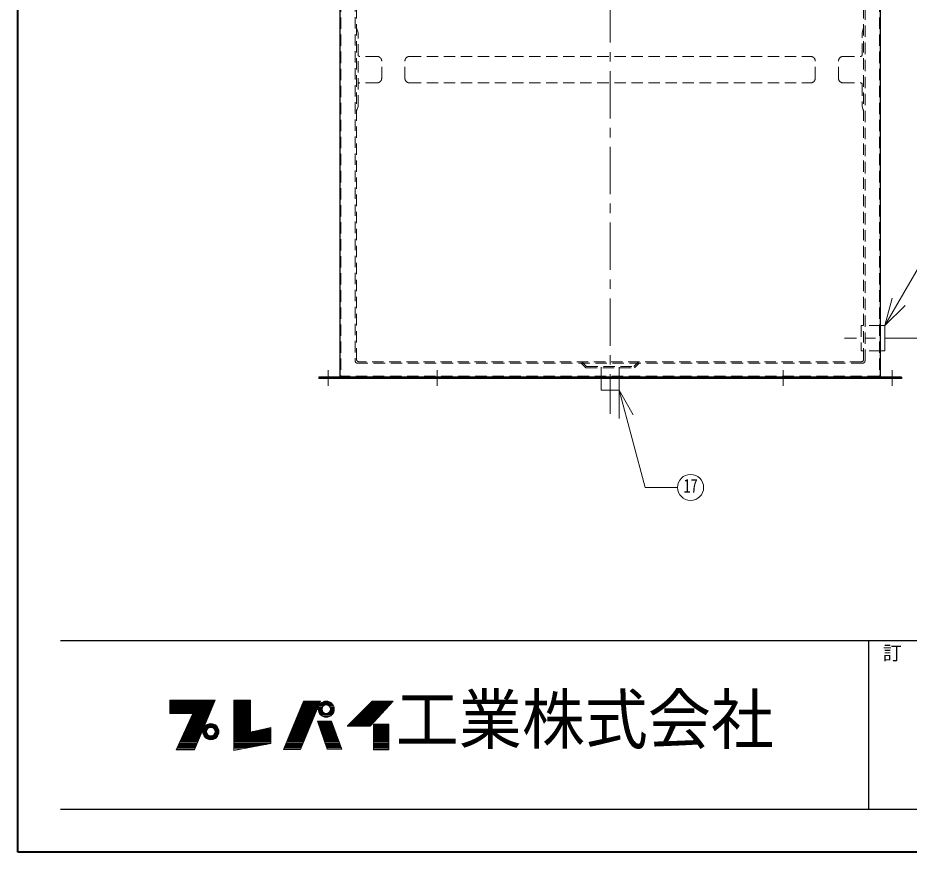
# Model space of a CAD drawing. Units: millimetres at full size, sheet at 1:20; details may follow other scales. Extents: x -4246 to 3854, y -2716 to 2904.
# Drawn here: x -4246 to -2364, y -2716 to -954 of the extents above; entities that cross this region are included whole.
import ezdxf
from ezdxf.enums import TextEntityAlignment as Align

# ---------------------------------------------------------------- set-up
doc = ezdxf.new("R2010")
doc.units = ezdxf.units.MM
doc.header["$LTSCALE"] = 20
doc.linetypes.add('CHAIN1', pattern=[8, 5, -1, 1, -1])
doc.linetypes.add('DASHED1', pattern=[1.8, 1.2, -0.6])
doc.layers.add('0-0', color=7, linetype='Continuous', lineweight=18)
doc.styles.add('ＭＳ ゴシック', font='')
doc.styles.get('ＭＳ ゴシック').set_extended_font_data('MS Gothic')

msp = doc.modelspace()

# ---------------------------------------------------------------- linework, layer by layer
at = {"layer": '0-0', "color": 1, "lineweight": 40}
for p, q in [((-4245.6, -2716.17), (-4245.6, 2903.83)), ((3854.4, -2716.17), (-4245.6, -2716.17))]:
    msp.add_line(p, q, dxfattribs=at)
at = {"layer": '0-0', "color": 4, "linetype": 'CHAIN1', "lineweight": 9}
for p, q in [((-2995.6, 53.33), (-2995.6, -1790.67)), ((-1995.6, -1630.67), (-2500.6, -1630.67)), ((-3590.6, -1698.17), (-3590.6, -1731.17)), ((-3360.6, -1698.17), (-3360.6, -1731.17)), ((-2630.6, -1698.17), (-2630.6, -1731.17)), ((-2400.6, -1698.17), (-2400.6, -1731.17))]:
    msp.add_line(p, q, dxfattribs=at)
at = {"layer": '0-0', "linetype": 'DASHED1'}
for p, q in [((-3564.1, -449.67), (-3564.1, -1710.17)), ((-3533.6, -448.67), (-3533.6, -1678.67)), ((-3530.6, -1675.67), (-3530.6, -446.67)), ((-2460.6, -1675.67), (-2460.6, -446.67)), ((-2457.6, -1678.67), (-2457.6, -448.67)), ((-2427.1, -449.67), (-2427.1, -1710.17)), ((-3428.6, -1081.67), (-3428.6, -1045.67)), ((-3418.6, -1035.67), (-2572.6, -1035.67)), ((-2562.6, -1081.67), (-2562.6, -1045.67)), ((-3418.6, -1091.67), (-2572.6, -1091.67)), ((-2462.6, -1683.67), (-3528.6, -1683.67)), ((-2465.6, -1680.67), (-3525.6, -1680.67)), ((-2428.1, -1711.17), (-3563.1, -1711.17)), ((-3546.1, -1713.17), (-3546.1, -1711.17)), ((-2445.1, -1713.17), (-2445.1, -1711.17)), ((-3367.6, -1713.17), (-3367.6, -1716.17)), ((-3353.6, -1713.17), (-3353.6, -1716.17)), ((-2637.6, -1713.17), (-2637.6, -1716.17)), ((-2623.6, -1713.17), (-2623.6, -1716.17))]:
    msp.add_line(p, q, dxfattribs=at)
at = {"layer": '0-0', "color": 5, "lineweight": 25}
for p, q in [((-3566.1, -486.17), (-3566.1, -1711.17)), ((-2425.1, -1711.17), (-2425.1, -486.17)), ((-3610.6, -1713.17), (-3610.6, -1716.17)), ((-2380.6, -1713.17), (-3610.6, -1713.17))]:
    msp.add_line(p, q, dxfattribs=at)
at = {"layer": '0-0', "color": 4, "linetype": 'DASHED1', "lineweight": 9}
for p, q in [((-3530.6, -975.67), (-3527.6, -985.67)), ((-2460.6, -975.67), (-2463.6, -985.67)), ((-3527.6, -1141.67), (-3527.6, -985.67)), ((-2463.6, -1032.67), (-2463.6, -985.67)), ((-3487.6, -1035.67), (-3524.6, -1035.67)), ((-3477.6, -1081.67), (-3477.6, -1045.67)), ((-2513.6, -1081.67), (-2513.6, -1045.67)), ((-2503.6, -1035.67), (-2466.6, -1035.67)), ((-3487.6, -1091.67), (-3524.6, -1091.67)), ((-2503.6, -1091.67), (-2466.6, -1091.67)), ((-2463.6, -1094.67), (-2463.6, -1141.67)), ((-3530.6, -1151.67), (-3527.6, -1141.67)), ((-2460.6, -1151.67), (-2463.6, -1141.67)), ((-2465.6, -1604.17), (-2465.6, -1657.17)), ((-2425.1, -1604.17), (-2465.6, -1604.17)), ((-2425.1, -1657.17), (-2465.6, -1657.17)), ((-3055.6, -1680.67), (-3045.6, -1690.67)), ((-3045.6, -1690.67), (-2945.6, -1690.67)), ((-3014.6, -1716.17), (-3014.6, -1690.67)), ((-2976.6, -1716.17), (-2976.6, -1690.67)), ((-2935.6, -1680.67), (-2945.6, -1690.67)), ((-2934.36, -1683.67), (-2944.36, -1693.67)), ((-3597.6, -1713.17), (-3597.6, -1716.17)), ((-3583.6, -1713.17), (-3583.6, -1716.17)), ((-2407.6, -1713.17), (-2407.6, -1716.17)), ((-2393.6, -1713.17), (-2393.6, -1716.17))]:
    msp.add_line(p, q, dxfattribs=at)
at = {"layer": '0-0'}
for p, q in [((-2415.61, -1604.19), (-2335.86, -1466.06)), ((-2415.61, -1604.19), (-2400.08, -1546.23)), ((-2415.61, -1604.19), (-2373.19, -1561.76)), ((-2415.6, -1604.17), (-2425.1, -1604.17)), ((-3014.6, -1716.17), (-3014.6, -1740.67)), ((-2976.6, -1716.17), (-2976.6, -1740.67)), ((-3014.6, -1740.67), (-2976.6, -1740.67)), ((-2976.67, -1740.58), (-2946.67, -1792.54)), ((-2976.67, -1740.58), (-2976.67, -1800.58)), ((-2976.67, -1740.58), (-2921.65, -1945.91)), ((-2853.17, -1945.91), (-2921.65, -1945.91)), ((-3924.75, -2396.57), (-3829.93, -2396.57)), ((-3924.75, -2397.41), (-3830.27, -2397.41)), ((-3924.75, -2398.67), (-3830.8, -2398.67)), ((-3924.75, -2399.93), (-3831.32, -2399.93)), ((-3924.75, -2401.19), (-3831.84, -2401.19)), ((-3924.75, -2402.87), (-3832.53, -2402.87)), ((-3833.05, -2404.13), (-3924.75, -2404.13)), ((-3924.75, -2405.39), (-3833.58, -2405.39)), ((-3924.75, -2406.65), (-3834.1, -2406.65)), ((-3924.75, -2407.91), (-3834.62, -2407.91)), ((-3872.67, -2499.89), (-3829.41, -2395.31)), ((-3789.51, -2394.89), (-3789.51, -2501.15)), ((-3754.65, -2394.89), (-3789.51, -2394.89)), ((-3789.51, -2396.57), (-3754.65, -2396.57)), ((-3789.51, -2397.41), (-3754.65, -2397.41)), ((-3789.51, -2398.67), (-3754.65, -2398.67)), ((-3789.51, -2399.93), (-3754.65, -2399.93)), ((-3789.51, -2401.19), (-3754.65, -2401.19)), ((-3789.51, -2402.87), (-3754.65, -2402.87)), ((-3789.51, -2404.13), (-3754.65, -2404.13)), ((-3789.51, -2405.39), (-3754.65, -2405.39)), ((-3789.51, -2406.65), (-3754.65, -2406.65)), ((-3789.51, -2407.91), (-3754.65, -2407.91)), ((-3642.93, -2396.99), (-3684.93, -2499.05)), ((-3649.23, -2499.05), (-3606.81, -2396.99)), ((-3647.42, -2407.91), (-3611.34, -2407.91)), ((-3646.9, -2406.65), (-3610.82, -2406.65)), ((-3646.38, -2405.39), (-3610.3, -2405.39)), ((-3645.86, -2404.13), (-3609.77, -2404.13)), ((-3645.35, -2402.87), (-3609.25, -2402.87)), ((-3644.65, -2401.19), (-3608.55, -2401.19)), ((-3644.14, -2399.93), (-3608.07, -2399.93)), ((-3643.62, -2398.67), (-3607.5, -2398.67)), ((-3642.93, -2396.99), (-3606.81, -2396.99)), ((-3610.41, -2407.91), (-3601.05, -2407.91)), ((-3609.64, -2406.23), (-3598.79, -2406.23)), ((-3608.31, -2404.13), (-3580.94, -2404.13)), ((-3606.9, -2402.45), (-3582.35, -2402.45)), ((-3604.47, -2400.35), (-3584.78, -2400.35)), ((-3601.52, -2398.67), (-3587.73, -2398.67)), ((-3579.61, -2406.23), (-3590.46, -2406.23)), ((-3578.84, -2407.91), (-3588.2, -2407.91)), ((-3508.53, -2407.91), (-3463.23, -2407.91)), ((-3507.27, -2406.65), (-3462.06, -2406.65)), ((-3506.01, -2405.39), (-3460.89, -2405.39)), ((-3504.75, -2404.13), (-3459.72, -2404.13)), ((-3503.49, -2402.87), (-3458.55, -2402.87)), ((-3502.23, -2449.91), (-3453.09, -2396.99)), ((-3501.81, -2401.19), (-3456.99, -2401.19)), ((-3500.55, -2399.93), (-3455.82, -2399.93)), ((-3499.29, -2398.67), (-3454.65, -2398.67)), ((-3924.75, -2409.17), (-3835.14, -2409.17)), ((-3924.75, -2410.01), (-3835.49, -2410.01)), ((-3924.75, -2411.69), (-3836.18, -2411.69)), ((-3924.75, -2412.95), (-3836.7, -2412.95)), ((-3924.75, -2414.21), (-3837.22, -2414.21)), ((-3924.75, -2415.47), (-3837.74, -2415.47)), ((-3924.75, -2416.73), (-3838.27, -2416.73)), ((-3924.75, -2417.99), (-3838.79, -2417.99)), ((-3924.75, -2419.25), (-3839.31, -2419.25)), ((-3924.75, -2420.51), (-3839.83, -2420.51)), ((-3924.75, -2421.77), (-3840.35, -2421.77)), ((-3876.03, -2423.45), (-3924.75, -2423.45)), ((-3911.31, -2499.89), (-3876.03, -2423.45)), ((-3842.26, -2426.39), (-3877.38, -2426.39)), ((-3841.57, -2424.71), (-3876.61, -2424.71)), ((-3841.05, -2423.45), (-3876.03, -2423.45)), ((-3789.51, -2409.17), (-3754.65, -2409.17)), ((-3789.51, -2410.01), (-3754.65, -2410.01)), ((-3789.51, -2411.69), (-3754.65, -2411.69)), ((-3789.51, -2412.95), (-3754.65, -2412.95)), ((-3789.51, -2414.21), (-3754.65, -2414.21)), ((-3789.51, -2415.47), (-3754.65, -2415.47)), ((-3789.51, -2416.73), (-3754.65, -2416.73)), ((-3789.51, -2417.99), (-3754.65, -2417.99)), ((-3789.51, -2419.25), (-3754.65, -2419.25)), ((-3789.51, -2420.51), (-3754.65, -2420.51)), ((-3789.51, -2421.77), (-3754.65, -2421.77)), ((-3789.51, -2423.45), (-3754.65, -2423.45)), ((-3789.51, -2424.71), (-3754.65, -2424.71)), ((-3789.51, -2426.39), (-3754.65, -2426.39)), ((-3655.02, -2426.39), (-3619.03, -2426.39)), ((-3654.33, -2424.71), (-3618.33, -2424.71)), ((-3653.81, -2423.45), (-3617.8, -2423.45)), ((-3653.12, -2421.77), (-3617.1, -2421.77)), ((-3652.6, -2420.51), (-3616.58, -2420.51)), ((-3652.09, -2419.25), (-3616.06, -2419.25)), ((-3651.57, -2417.99), (-3615.53, -2417.99)), ((-3651.05, -2416.73), (-3615.01, -2416.73)), ((-3650.49, -2415.47), (-3614.49, -2415.47)), ((-3650.01, -2414.21), (-3613.96, -2414.21)), ((-3649.49, -2412.95), (-3613.44, -2412.95)), ((-3648.97, -2411.69), (-3612.92, -2411.69)), ((-3648.28, -2410.01), (-3612.22, -2410.01)), ((-3647.94, -2409.17), (-3611.87, -2409.17)), ((-3611.63, -2414.21), (-3603.63, -2414.21)), ((-3611.54, -2412.53), (-3603.47, -2412.53)), ((-3611.5, -2416.31), (-3603.38, -2416.31)), ((-3611.2, -2410.43), (-3602.79, -2410.43)), ((-3611.1, -2418.41), (-3602.59, -2418.41)), ((-3610.41, -2420.51), (-3601.05, -2420.51)), ((-3609.41, -2422.61), (-3597.86, -2422.61)), ((-3608, -2424.71), (-3581.26, -2424.71)), ((-3606.48, -2426.39), (-3582.77, -2426.39)), ((-3579.85, -2422.61), (-3591.39, -2422.61)), ((-3578.84, -2420.51), (-3588.2, -2420.51)), ((-3578.15, -2418.41), (-3586.67, -2418.41)), ((-3578.05, -2410.43), (-3586.46, -2410.43)), ((-3577.76, -2416.31), (-3585.87, -2416.31)), ((-3577.71, -2412.53), (-3585.78, -2412.53)), ((-3585.63, -2414.21), (-3577.63, -2414.21)), ((-3527.01, -2426.39), (-3480.39, -2426.39)), ((-3525.33, -2424.71), (-3478.83, -2424.71)), ((-3524.07, -2423.45), (-3477.66, -2423.45)), ((-3522.39, -2421.77), (-3476.1, -2421.77)), ((-3521.13, -2420.51), (-3474.93, -2420.51)), ((-3519.87, -2419.25), (-3473.76, -2419.25)), ((-3518.61, -2417.99), (-3472.59, -2417.99)), ((-3517.35, -2416.73), (-3471.42, -2416.73)), ((-3516.09, -2415.47), (-3470.25, -2415.47)), ((-3514.83, -2414.21), (-3469.08, -2414.21)), ((-3513.57, -2412.95), (-3467.79, -2412.95)), ((-3512.31, -2411.69), (-3466.74, -2411.69)), ((-3510.63, -2410.01), (-3465.18, -2410.01)), ((-3509.79, -2409.17), (-3464.4, -2409.17)), ((-3849.38, -2443.61), (-3885.33, -2443.61)), ((-3848.69, -2441.93), (-3884.55, -2441.93)), ((-3883.59, -2439.83), (-3847.82, -2439.83)), ((-3847.13, -2438.15), (-3882.81, -2438.15)), ((-3846.43, -2436.47), (-3881.91, -2436.47)), ((-3881.07, -2434.37), (-3845.56, -2434.37)), ((-3844.87, -2432.69), (-3880.29, -2432.69)), ((-3844, -2430.59), (-3879.32, -2430.59)), ((-3843.48, -2429.33), (-3878.74, -2429.33)), ((-3842.78, -2427.65), (-3877.96, -2427.65)), ((-3789.51, -2427.65), (-3754.65, -2427.65)), ((-3789.51, -2429.33), (-3754.65, -2429.33)), ((-3789.51, -2430.59), (-3754.65, -2430.59)), ((-3789.51, -2432.69), (-3754.65, -2432.69)), ((-3789.51, -2434.37), (-3754.65, -2434.37)), ((-3789.51, -2436.47), (-3754.65, -2436.47)), ((-3789.51, -2438.15), (-3754.65, -2438.15)), ((-3789.51, -2439.83), (-3754.65, -2439.83)), ((-3789.51, -2441.93), (-3754.65, -2441.93)), ((-3789.51, -2443.61), (-3754.65, -2443.61)), ((-3662.11, -2443.61), (-3626.18, -2443.61)), ((-3661.41, -2441.93), (-3625.48, -2441.93)), ((-3660.57, -2439.83), (-3624.61, -2439.83)), ((-3659.86, -2438.15), (-3623.91, -2438.15)), ((-3659.17, -2436.47), (-3623.21, -2436.47)), ((-3658.31, -2434.37), (-3622.34, -2434.37)), ((-3657.62, -2432.69), (-3621.64, -2432.69)), ((-3656.75, -2430.59), (-3620.77, -2430.59)), ((-3656.23, -2429.33), (-3620.25, -2429.33)), ((-3655.54, -2427.65), (-3619.55, -2427.65)), ((-3612.96, -2439.83), (-3583.55, -2439.83)), ((-3612.23, -2441.93), (-3582.78, -2441.93)), ((-3611.65, -2443.61), (-3582.16, -2443.61)), ((-3603.16, -2428.91), (-3586.09, -2428.91)), ((-3599.17, -2430.59), (-3590.08, -2430.59)), ((-3561.87, -2498.63), (-3583.71, -2439.41)), ((-3544.23, -2443.61), (-3496.38, -2443.61)), ((-3542.55, -2441.93), (-3494.82, -2441.93)), ((-3540.45, -2439.83), (-3492.87, -2439.83)), ((-3538.77, -2438.15), (-3491.31, -2438.15)), ((-3537.09, -2436.47), (-3489.75, -2436.47)), ((-3534.99, -2434.37), (-3487.8, -2434.37)), ((-3533.31, -2432.69), (-3486.24, -2432.69)), ((-3531.21, -2430.59), (-3484.29, -2430.59)), ((-3529.95, -2429.33), (-3483.12, -2429.33)), ((-3528.27, -2427.65), (-3481.56, -2427.65)), ((-3857.72, -2463.77), (-3894.63, -2463.77)), ((-3856.86, -2461.67), (-3893.67, -2461.67)), ((-3892.89, -2459.99), (-3856.16, -2459.99)), ((-3855.29, -2457.89), (-3891.92, -2457.89)), ((-3854.25, -2455.37), (-3890.76, -2455.37)), ((-3853.38, -2453.27), (-3889.79, -2453.27)), ((-3852.69, -2451.59), (-3889.01, -2451.59)), ((-3851.82, -2449.49), (-3888.04, -2449.49)), ((-3887.27, -2447.81), (-3851.12, -2447.81)), ((-3850.25, -2445.71), (-3886.3, -2445.71)), ((-3855.23, -2461.67), (-3847.23, -2461.67)), ((-3855.14, -2459.99), (-3847.07, -2459.99)), ((-3855.1, -2463.77), (-3846.98, -2463.77)), ((-3854.8, -2457.89), (-3846.39, -2457.89)), ((-3854.01, -2455.37), (-3844.65, -2455.37)), ((-3853.01, -2453.27), (-3841.46, -2453.27)), ((-3851.91, -2451.59), (-3824.54, -2451.59)), ((-3850.08, -2449.49), (-3826.37, -2449.49)), ((-3848.07, -2447.81), (-3828.38, -2447.81)), ((-3844.08, -2445.71), (-3832.37, -2445.71)), ((-3823.45, -2453.27), (-3834.99, -2453.27)), ((-3822.44, -2455.37), (-3831.8, -2455.37)), ((-3821.65, -2457.89), (-3830.06, -2457.89)), ((-3821.36, -2463.77), (-3829.47, -2463.77)), ((-3821.31, -2459.99), (-3829.38, -2459.99)), ((-3829.23, -2461.67), (-3821.23, -2461.67)), ((-3789.51, -2445.71), (-3754.65, -2445.71)), ((-3789.51, -2447.81), (-3754.65, -2447.81)), ((-3789.51, -2449.49), (-3754.65, -2449.49)), ((-3789.51, -2451.59), (-3754.65, -2451.59)), ((-3789.51, -2453.27), (-3754.65, -2453.27)), ((-3789.51, -2455.37), (-3754.65, -2455.37)), ((-3789.51, -2457.89), (-3754.65, -2457.89)), ((-3789.51, -2459.99), (-3754.65, -2459.99)), ((-3789.51, -2461.67), (-3754.65, -2461.67)), ((-3789.51, -2463.77), (-3711.39, -2463.77)), ((-3711.39, -2461.67), (-3750.88, -2461.67)), ((-3711.39, -2459.99), (-3743.36, -2459.99)), ((-3711.39, -2457.89), (-3733.96, -2457.89)), ((-3711.39, -2455.37), (-3722.67, -2455.37)), ((-3670.41, -2463.77), (-3634.56, -2463.77)), ((-3669.54, -2461.67), (-3633.69, -2461.67)), ((-3668.85, -2459.99), (-3632.99, -2459.99)), ((-3667.99, -2457.89), (-3632.12, -2457.89)), ((-3666.95, -2455.37), (-3631.07, -2455.37)), ((-3666.09, -2453.27), (-3630.2, -2453.27)), ((-3665.39, -2451.59), (-3629.5, -2451.59)), ((-3664.53, -2449.49), (-3628.63, -2449.49)), ((-3663.84, -2447.81), (-3627.93, -2447.81)), ((-3662.97, -2445.71), (-3627.06, -2445.71)), ((-3610.92, -2445.71), (-3581.38, -2445.71)), ((-3610.19, -2447.81), (-3580.61, -2447.81)), ((-3609.6, -2449.49), (-3579.99, -2449.49)), ((-3608.87, -2451.59), (-3579.21, -2451.59)), ((-3608.29, -2453.27), (-3578.59, -2453.27)), ((-3607.56, -2455.37), (-3577.82, -2455.37)), ((-3606.68, -2457.89), (-3576.89, -2457.89)), ((-3605.95, -2459.99), (-3576.12, -2459.99)), ((-3605.37, -2461.67), (-3575.5, -2461.67)), ((-3604.64, -2463.77), (-3574.72, -2463.77)), ((-3550.53, -2449.91), (-3502.23, -2449.91)), ((-3548.43, -2447.81), (-3500.28, -2447.81)), ((-3546.33, -2445.71), (-3498.33, -2445.71)), ((-3494.67, -2447.81), (-3462.75, -2447.81)), ((-3494.67, -2449.49), (-3462.75, -2449.49)), ((-3494.67, -2451.59), (-3462.75, -2451.59)), ((-3494.67, -2453.27), (-3462.75, -2453.27)), ((-3494.67, -2455.37), (-3462.75, -2455.37)), ((-3494.67, -2457.89), (-3462.75, -2457.89)), ((-3494.67, -2459.99), (-3462.75, -2459.99)), ((-3494.67, -2461.67), (-3462.75, -2461.67)), ((-3494.67, -2463.77), (-3462.75, -2463.77)), ((-3865.37, -2482.25), (-3903.16, -2482.25)), ((-3864.5, -2480.15), (-3902.19, -2480.15)), ((-3863.63, -2478.05), (-3901.23, -2478.05)), ((-3862.76, -2475.95), (-3900.26, -2475.95)), ((-3861.89, -2473.85), (-3899.29, -2473.85)), ((-3861.2, -2472.17), (-3898.51, -2472.17)), ((-3860.33, -2470.07), (-3897.54, -2470.07)), ((-3859.46, -2467.97), (-3896.57, -2467.97)), ((-3858.42, -2465.45), (-3895.35, -2465.45)), ((-3854.8, -2465.45), (-3846.39, -2465.45)), ((-3854.01, -2467.97), (-3844.65, -2467.97)), ((-3853.01, -2470.07), (-3841.46, -2470.07)), ((-3851.6, -2472.17), (-3824.86, -2472.17)), ((-3850.08, -2473.85), (-3826.37, -2473.85)), ((-3847.45, -2475.95), (-3829, -2475.95)), ((-3842.77, -2478.05), (-3833.68, -2478.05)), ((-3823.45, -2470.07), (-3834.99, -2470.07)), ((-3822.44, -2467.97), (-3831.8, -2467.97)), ((-3821.65, -2465.45), (-3830.06, -2465.45)), ((-3789.51, -2465.45), (-3711.39, -2465.45)), ((-3789.51, -2467.97), (-3711.39, -2467.97)), ((-3789.51, -2470.07), (-3711.39, -2470.07)), ((-3789.51, -2472.17), (-3711.39, -2472.17)), ((-3789.51, -2473.85), (-3711.39, -2473.85)), ((-3789.51, -2475.95), (-3711.39, -2475.95)), ((-3789.51, -2478.05), (-3711.39, -2478.05)), ((-3789.51, -2480.15), (-3711.39, -2480.15)), ((-3789.51, -2482.25), (-3711.39, -2482.25)), ((-3678.01, -2482.25), (-3642.24, -2482.25)), ((-3677.15, -2480.15), (-3641.37, -2480.15)), ((-3676.28, -2478.05), (-3640.5, -2478.05)), ((-3675.42, -2475.95), (-3639.62, -2475.95)), ((-3674.56, -2473.85), (-3638.75, -2473.85)), ((-3673.86, -2472.17), (-3638.05, -2472.17)), ((-3673, -2470.07), (-3637.18, -2470.07)), ((-3672.14, -2467.97), (-3636.31, -2467.97)), ((-3671.1, -2465.45), (-3635.26, -2465.45)), ((-3604.06, -2465.45), (-3574.1, -2465.45)), ((-3603.18, -2467.97), (-3573.17, -2467.97)), ((-3602.45, -2470.07), (-3572.4, -2470.07)), ((-3601.77, -2472.17), (-3571.62, -2472.17)), ((-3601.14, -2473.85), (-3571, -2473.85)), ((-3600.41, -2475.95), (-3570.23, -2475.95)), ((-3599.68, -2478.05), (-3569.46, -2478.05)), ((-3598.95, -2480.15), (-3568.68, -2480.15)), ((-3598.22, -2482.25), (-3567.91, -2482.25)), ((-3494.67, -2465.45), (-3462.75, -2465.45)), ((-3494.67, -2467.97), (-3462.75, -2467.97)), ((-3494.67, -2470.07), (-3462.75, -2470.07)), ((-3494.67, -2472.17), (-3462.75, -2472.17)), ((-3494.67, -2473.85), (-3462.75, -2473.85)), ((-3494.67, -2475.95), (-3462.75, -2475.95)), ((-3494.67, -2478.05), (-3462.75, -2478.05)), ((-3494.67, -2480.15), (-3462.75, -2480.15)), ((-3494.67, -2482.25), (-3462.75, -2482.25)), ((-3911.31, -2499.89), (-3872.67, -2499.89)), ((-3871.8, -2497.79), (-3910.34, -2497.79)), ((-3870.75, -2495.27), (-3909.17, -2495.27)), ((-3869.89, -2493.17), (-3908.2, -2493.17)), ((-3869.02, -2491.07), (-3907.23, -2491.07)), ((-3867.97, -2488.55), (-3906.07, -2488.55)), ((-3867.11, -2486.45), (-3905.1, -2486.45)), ((-3866.06, -2483.93), (-3903.94, -2483.93)), ((-3789.51, -2483.93), (-3711.39, -2483.93)), ((-3789.51, -2486.45), (-3711.39, -2486.45)), ((-3789.51, -2488.55), (-3720.58, -2488.55)), ((-3789.51, -2491.07), (-3734.36, -2491.07)), ((-3789.51, -2493.17), (-3745.85, -2493.17)), ((-3789.51, -2495.27), (-3757.34, -2495.27)), ((-3789.51, -2497.79), (-3771.12, -2497.79)), ((-3649.23, -2499.05), (-3684.93, -2499.05)), ((-3684.41, -2497.79), (-3648.7, -2497.79)), ((-3683.37, -2495.27), (-3647.65, -2495.27)), ((-3682.51, -2493.17), (-3646.78, -2493.17)), ((-3681.64, -2491.07), (-3645.91, -2491.07)), ((-3680.6, -2488.55), (-3644.86, -2488.55)), ((-3679.74, -2486.45), (-3643.99, -2486.45)), ((-3678.7, -2483.93), (-3642.94, -2483.93)), ((-3597.63, -2483.93), (-3567.29, -2483.93)), ((-3596.76, -2486.45), (-3566.36, -2486.45)), ((-3595.89, -2488.55), (-3565.58, -2488.55)), ((-3595.15, -2491.07), (-3564.65, -2491.07)), ((-3594.42, -2493.17), (-3563.88, -2493.17)), ((-3593.69, -2495.27), (-3563.1, -2495.27)), ((-3592.82, -2497.79), (-3562.18, -2497.79)), ((-3592.53, -2498.63), (-3561.87, -2498.63)), ((-3494.67, -2483.93), (-3462.75, -2483.93)), ((-3494.67, -2486.45), (-3462.75, -2486.45)), ((-3494.67, -2488.55), (-3462.75, -2488.55)), ((-3494.67, -2491.07), (-3462.75, -2491.07)), ((-3494.67, -2493.17), (-3462.75, -2493.17)), ((-3494.67, -2495.27), (-3462.75, -2495.27)), ((-3494.67, -2497.79), (-3462.75, -2497.79))]:
    msp.add_line(p, q, dxfattribs=at)
at = {"layer": '0-0', "color": 6, "lineweight": 25}
for p, q in [((-4155.6, -2269.03), (3764.4, -2269.03)), ((-2449.89, -2269.03), (-2449.89, -2626.17)), ((3764.4, -2626.17), (-4155.6, -2626.17))]:
    msp.add_line(p, q, dxfattribs=at)
at = {"layer": '0-0'}
for points in [[(-2415.6, -1604.17), (-2415.6, -1657.17), (-2425.1, -1657.17)], [(-3924.75, -2423.45), (-3924.75, -2395.31), (-3829.41, -2395.31)], [(-3789.51, -2501.15), (-3711.39, -2486.87), (-3711.39, -2452.85), (-3754.65, -2462.51), (-3754.65, -2394.89)], [(-3550.53, -2449.91), (-3497.61, -2396.99), (-3453.09, -2396.99)], [(-3592.53, -2498.63), (-3613.11, -2439.41), (-3583.71, -2439.41)]]:
    msp.add_lwpolyline(points, dxfattribs=at)
at = {"layer": '0-0', "color": 4, "linetype": 'DASHED1', "lineweight": 9}
msp.add_lwpolyline([(-3056.85, -1683.67), (-3046.85, -1693.67), (-2944.36, -1693.67)], dxfattribs=at)
at = {"layer": '0-0', "color": 5, "lineweight": 25}
msp.add_lwpolyline([(-2380.6, -1713.17), (-2380.6, -1716.17), (-3610.6, -1716.17)], dxfattribs=at)
at = {"layer": '0-0'}
msp.add_lwpolyline([(-3494.67, -2445.71), (-3494.67, -2499.89), (-3462.75, -2499.89), (-3462.75, -2445.71)], close=True, dxfattribs=at)
for centre, radius in [((-2825.67, -1945.91), 27.5), ((-3594.63, -2414.21), 17), ((-3594.63, -2414.21), 9), ((-3838.23, -2461.67), 17), ((-3838.23, -2461.67), 9)]:
    msp.add_circle(centre, radius, dxfattribs=at)
at = {"layer": '0-0', "color": 4, "linetype": 'DASHED1', "lineweight": 9}
for centre, radius, start, end in [((-3524.6, -1032.67), 3, 180, 270), ((-2466.6, -1032.67), 3, 270, 0), ((-3487.6, -1045.67), 10, 0, 90), ((-2503.6, -1045.67), 10, 90, 180), ((-3487.6, -1081.67), 10, 270, 0), ((-2503.6, -1081.67), 10, 180, 270), ((-3524.6, -1094.67), 3, 90, 180), ((-2466.6, -1094.67), 3, 0, 90)]:
    msp.add_arc(centre, radius, start, end, dxfattribs=at)
at = {"layer": '0-0', "linetype": 'DASHED1'}
for centre, radius, start, end in [((-3418.6, -1045.67), 10, 90, 180), ((-2572.6, -1045.67), 10, 0, 90), ((-3418.6, -1081.67), 10, 180, 270), ((-2572.6, -1081.67), 10, 270, 0), ((-3528.6, -1678.67), 5, 180, 270), ((-3525.6, -1675.67), 5, 180, 270), ((-2465.6, -1675.67), 5, 270, 0), ((-2462.6, -1678.67), 5, 270, 0), ((-3563.1, -1710.17), 1, 180, 270), ((-2428.1, -1710.17), 1, 270, 0)]:
    msp.add_arc(centre, radius, start, end, dxfattribs=at)
at = {"layer": '0-0', "color": 5, "lineweight": 25}
for centre, start, end in [((-3564.1, -1711.17), 180, 270), ((-2427.1, -1711.17), 270, 0)]:
    msp.add_arc(centre, 2, start, end, dxfattribs=at)

# ---------------------------------------------------------------- texts
at = {"layer": '0-0', "style": 'ＭＳ ゴシック'}
for s, height, width, p in [('17', 29.33, 0.75, (-2840.67, -1965.91)), ('工業株式会社', 102.6, 0.95, (-3447.75, -2517.6))]:
    msp.add_text(s, height=height, dxfattribs=dict(at, width=width)).set_placement(p, align=Align.BOTTOM_LEFT)
msp.add_text('訂\u3000正', height=29.33, dxfattribs=at).set_placement((-2419.89, -2319.03), align=Align.BOTTOM_LEFT)

doc.saveas('drawing.dxf')
